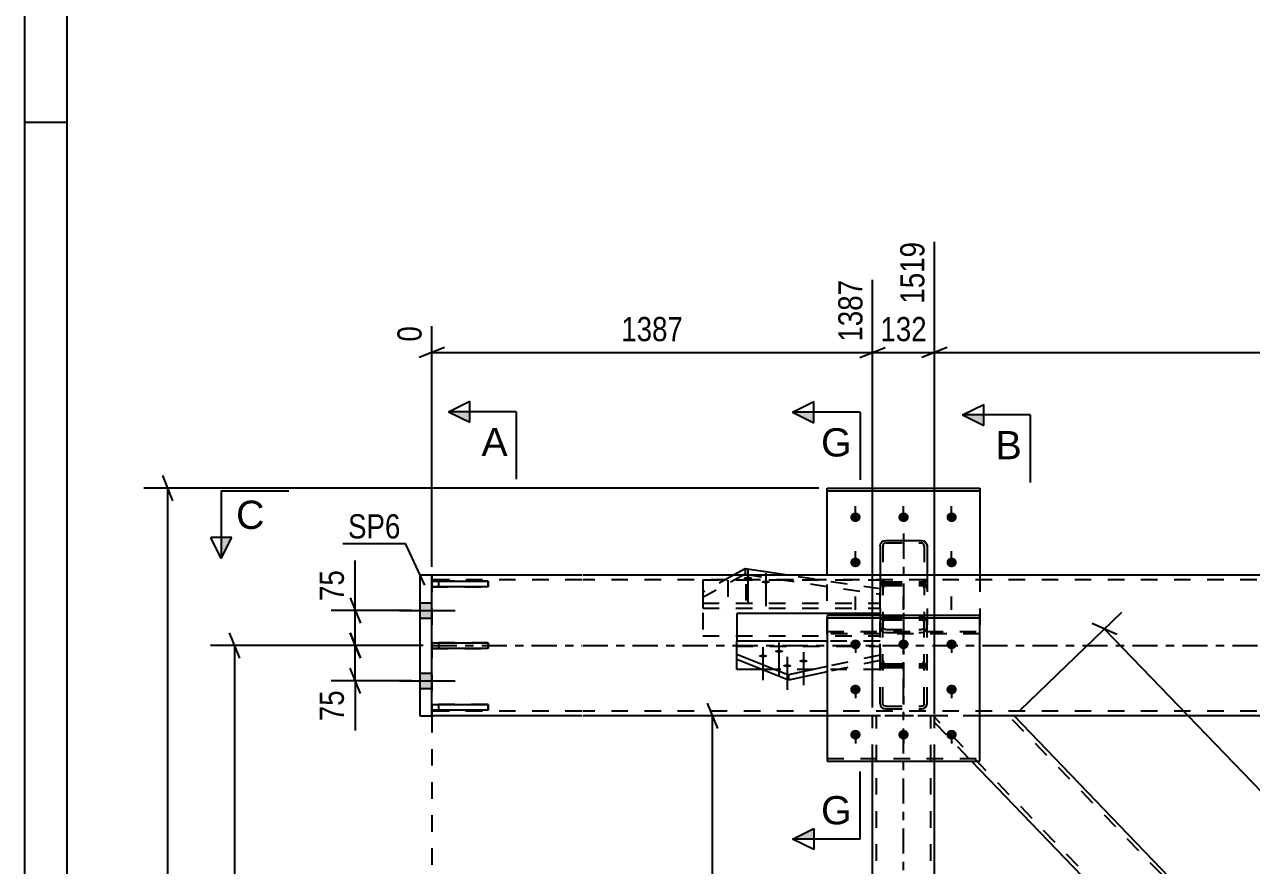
# Model space of a CAD drawing. Header units: millimetres. Extents: x 0 to 841, y 0 to 594.
# Drawn here: x 0 to 145.3, y 359 to 458.6 of the extents above; entities that cross this region are included whole.
import ezdxf

# ---------------------------------------------------------------- set-up
doc = ezdxf.new("R2010")
doc.units = ezdxf.units.MM
doc.linetypes.add('DXK_LINE_DOT2', pattern=[3.9198, 1.9599, -1.9599])
doc.linetypes.add('DXK_LINE_DOT3', pattern=[5.9187, 2.979, -0.9799, 0.9799, -0.9799])
doc.styles.add('Arial', font='ARIAL.TTF', dxfattribs={"height": 0.2})
doc.styles.add('Arial Narrow', font='ARIALN.TTF', dxfattribs={"height": 0.2})

# ---------------------------------------------------------------- blocks, each defined once
blk = doc.blocks.new('Unknown-761545952-1128 - 13924')
at = {"color": 5, "linetype": 'Continuous'}
for p, q in [((0, 594), (0, 0)), ((5, 589), (5, 5)), ((5, 447), (0, 447))]:
    blk.add_line(p, q, dxfattribs=at)
blk = doc.blocks.new('Bolt-761545952-3921 - 3916')
at = {"linetype": 'Continuous'}
for points in [[(98.4, 400.8), (98.53, 400.79), (98.65, 400.75), (98.76, 400.69), (98.86, 400.61), (98.93, 400.52), (98.99, 400.41), (99.01, 400.29), (99.01, 400.17), (98.99, 400.05), (98.93, 399.94), (98.86, 399.85), (98.76, 399.77), (98.65, 399.71), (98.53, 399.67), (98.4, 399.66), (98.28, 399.67), (98.16, 399.71), (98.04, 399.77), (97.95, 399.85), (97.87, 399.94), (97.82, 400.05), (97.8, 400.17), (97.8, 400.29), (97.82, 400.41), (97.87, 400.52), (97.95, 400.61), (98.04, 400.69), (98.16, 400.75), (98.28, 400.79)], [(104.1, 400.8), (104.23, 400.79), (104.35, 400.75), (104.46, 400.69), (104.55, 400.61), (104.63, 400.52), (104.68, 400.41), (104.71, 400.29), (104.71, 400.17), (104.68, 400.05), (104.63, 399.94), (104.55, 399.85), (104.46, 399.77), (104.35, 399.71), (104.23, 399.67), (104.1, 399.66), (103.97, 399.67), (103.85, 399.71), (103.74, 399.77), (103.64, 399.85), (103.57, 399.94), (103.52, 400.05), (103.49, 400.17), (103.49, 400.29), (103.52, 400.41), (103.57, 400.52), (103.64, 400.61), (103.74, 400.69), (103.85, 400.75), (103.97, 400.79)], [(109.79, 400.8), (109.92, 400.79), (110.04, 400.75), (110.15, 400.69), (110.25, 400.61), (110.32, 400.52), (110.37, 400.41), (110.4, 400.29), (110.4, 400.17), (110.37, 400.05), (110.32, 399.94), (110.25, 399.85), (110.15, 399.77), (110.04, 399.71), (109.92, 399.67), (109.79, 399.66), (109.67, 399.67), (109.54, 399.71), (109.43, 399.77), (109.34, 399.85), (109.26, 399.94), (109.21, 400.05), (109.19, 400.17), (109.19, 400.29), (109.21, 400.41), (109.26, 400.52), (109.34, 400.61), (109.43, 400.69), (109.54, 400.75), (109.67, 400.79)], [(98.4, 395.45), (98.53, 395.44), (98.65, 395.4), (98.76, 395.34), (98.86, 395.26), (98.93, 395.17), (98.99, 395.06), (99.01, 394.94), (99.01, 394.82), (98.99, 394.7), (98.93, 394.59), (98.86, 394.49), (98.76, 394.41), (98.65, 394.35), (98.53, 394.32), (98.4, 394.3), (98.28, 394.32), (98.16, 394.35), (98.04, 394.41), (97.95, 394.49), (97.87, 394.59), (97.82, 394.7), (97.8, 394.82), (97.8, 394.94), (97.82, 395.06), (97.87, 395.17), (97.95, 395.26), (98.04, 395.34), (98.16, 395.4), (98.28, 395.44)], [(109.79, 395.45), (109.92, 395.44), (110.04, 395.4), (110.15, 395.34), (110.25, 395.26), (110.32, 395.17), (110.37, 395.06), (110.4, 394.94), (110.4, 394.82), (110.37, 394.7), (110.32, 394.59), (110.25, 394.49), (110.15, 394.41), (110.04, 394.35), (109.92, 394.32), (109.79, 394.3), (109.67, 394.32), (109.54, 394.35), (109.43, 394.41), (109.34, 394.49), (109.26, 394.59), (109.21, 394.7), (109.19, 394.82), (109.19, 394.94), (109.21, 395.06), (109.26, 395.17), (109.34, 395.26), (109.43, 395.34), (109.54, 395.4), (109.67, 395.44)]]:
    blk.add_hatch(color=1, dxfattribs=at).paths.add_polyline_path(points)
at = {"color": 1, "linetype": 'Continuous'}
for p, q in [((98.4, 399.98), (98.4, 401.56)), ((104.1, 399.98), (104.1, 401.56)), ((109.79, 399.98), (109.79, 401.56)), ((98.4, 394.63), (98.4, 396.21)), ((109.79, 394.63), (109.79, 396.21))]:
    blk.add_line(p, q, dxfattribs=at)
at = {"color": 1, "linetype": 'DXK_LINE_DOT2'}
for p, q in [((98.4, 389.28), (98.4, 390.86)), ((104.1, 389.28), (104.1, 390.86)), ((109.79, 389.28), (109.79, 390.86))]:
    blk.add_line(p, q, dxfattribs=at)
blk = doc.blocks.new('Bolt-761545952-3924 - 3916')
at = {"linetype": 'Continuous'}
for points in [[(98.4, 385.75), (98.53, 385.73), (98.65, 385.7), (98.76, 385.64), (98.86, 385.56), (98.93, 385.46), (98.99, 385.35), (99.01, 385.23), (99.01, 385.11), (98.99, 385), (98.93, 384.89), (98.86, 384.79), (98.76, 384.71), (98.65, 384.65), (98.53, 384.61), (98.4, 384.6), (98.28, 384.61), (98.16, 384.65), (98.04, 384.71), (97.95, 384.79), (97.87, 384.89), (97.82, 385), (97.8, 385.11), (97.8, 385.23), (97.82, 385.35), (97.87, 385.46), (97.95, 385.56), (98.04, 385.64), (98.16, 385.7), (98.28, 385.73)], [(104.1, 385.75), (104.23, 385.73), (104.35, 385.7), (104.46, 385.64), (104.55, 385.56), (104.63, 385.46), (104.68, 385.35), (104.71, 385.23), (104.71, 385.11), (104.68, 385), (104.63, 384.89), (104.55, 384.79), (104.46, 384.71), (104.35, 384.65), (104.23, 384.61), (104.1, 384.6), (103.97, 384.61), (103.85, 384.65), (103.74, 384.71), (103.64, 384.79), (103.57, 384.89), (103.52, 385), (103.49, 385.11), (103.49, 385.23), (103.52, 385.35), (103.57, 385.46), (103.64, 385.56), (103.74, 385.64), (103.85, 385.7), (103.97, 385.73)], [(109.79, 385.75), (109.92, 385.73), (110.04, 385.7), (110.15, 385.64), (110.25, 385.56), (110.32, 385.46), (110.37, 385.35), (110.4, 385.23), (110.4, 385.11), (110.37, 385), (110.32, 384.89), (110.25, 384.79), (110.15, 384.71), (110.04, 384.65), (109.92, 384.61), (109.79, 384.6), (109.67, 384.61), (109.54, 384.65), (109.43, 384.71), (109.34, 384.79), (109.26, 384.89), (109.21, 385), (109.18, 385.11), (109.18, 385.23), (109.21, 385.35), (109.26, 385.46), (109.34, 385.56), (109.43, 385.64), (109.54, 385.7), (109.67, 385.73)], [(98.4, 380.4), (98.53, 380.38), (98.65, 380.35), (98.76, 380.29), (98.86, 380.21), (98.93, 380.11), (98.99, 380), (99.01, 379.88), (99.01, 379.76), (98.99, 379.64), (98.93, 379.53), (98.86, 379.44), (98.76, 379.36), (98.65, 379.3), (98.53, 379.26), (98.4, 379.25), (98.28, 379.26), (98.16, 379.3), (98.04, 379.36), (97.95, 379.44), (97.87, 379.53), (97.82, 379.64), (97.8, 379.76), (97.8, 379.88), (97.82, 380), (97.87, 380.11), (97.95, 380.21), (98.04, 380.29), (98.16, 380.35), (98.28, 380.38)], [(109.79, 380.4), (109.92, 380.38), (110.04, 380.35), (110.15, 380.29), (110.25, 380.21), (110.32, 380.11), (110.37, 380), (110.4, 379.88), (110.4, 379.76), (110.37, 379.64), (110.32, 379.53), (110.25, 379.44), (110.15, 379.36), (110.04, 379.3), (109.92, 379.26), (109.79, 379.25), (109.67, 379.26), (109.54, 379.3), (109.43, 379.36), (109.34, 379.44), (109.26, 379.53), (109.21, 379.64), (109.18, 379.76), (109.18, 379.88), (109.21, 380), (109.26, 380.11), (109.34, 380.21), (109.43, 380.29), (109.54, 380.35), (109.67, 380.38)], [(98.4, 375.05), (98.53, 375.03), (98.65, 375), (98.76, 374.94), (98.86, 374.86), (98.93, 374.76), (98.99, 374.65), (99.01, 374.53), (99.01, 374.41), (98.99, 374.29), (98.93, 374.18), (98.86, 374.09), (98.76, 374.01), (98.65, 373.95), (98.53, 373.91), (98.4, 373.9), (98.28, 373.91), (98.16, 373.95), (98.04, 374.01), (97.95, 374.09), (97.87, 374.18), (97.82, 374.29), (97.8, 374.41), (97.8, 374.53), (97.82, 374.65), (97.87, 374.76), (97.95, 374.86), (98.04, 374.94), (98.16, 375), (98.28, 375.03)], [(104.1, 375.04), (104.23, 375.03), (104.35, 375), (104.46, 374.94), (104.55, 374.85), (104.63, 374.76), (104.68, 374.65), (104.71, 374.53), (104.71, 374.41), (104.68, 374.29), (104.63, 374.18), (104.55, 374.09), (104.46, 374.01), (104.35, 373.95), (104.23, 373.91), (104.1, 373.9), (103.97, 373.91), (103.85, 373.95), (103.74, 374.01), (103.64, 374.09), (103.57, 374.18), (103.52, 374.29), (103.49, 374.41), (103.49, 374.53), (103.52, 374.65), (103.57, 374.76), (103.64, 374.85), (103.74, 374.94), (103.85, 375), (103.97, 375.03)], [(109.79, 375.04), (109.92, 375.03), (110.04, 375), (110.15, 374.94), (110.25, 374.85), (110.32, 374.76), (110.37, 374.65), (110.4, 374.53), (110.4, 374.41), (110.37, 374.29), (110.32, 374.18), (110.25, 374.09), (110.15, 374.01), (110.04, 373.95), (109.92, 373.91), (109.79, 373.9), (109.67, 373.91), (109.54, 373.95), (109.43, 374.01), (109.34, 374.09), (109.26, 374.18), (109.21, 374.29), (109.18, 374.41), (109.18, 374.53), (109.21, 374.65), (109.26, 374.76), (109.34, 374.85), (109.43, 374.94), (109.54, 375), (109.67, 375.03)]]:
    blk.add_hatch(color=1, dxfattribs=at).paths.add_polyline_path(points)
at = {"color": 1, "linetype": 'Continuous'}
for p, q in [((98.4, 385.72), (98.4, 384.15)), ((104.1, 385.72), (104.1, 384.15)), ((109.79, 385.72), (109.79, 384.15)), ((98.4, 380.37), (98.4, 378.8)), ((109.79, 380.37), (109.79, 378.8)), ((98.4, 375.02), (98.4, 373.44)), ((104.1, 375.02), (104.1, 373.44)), ((109.79, 375.02), (109.79, 373.44))]:
    blk.add_line(p, q, dxfattribs=at)
blk = doc.blocks.new('Bolt-761545952-3989 - 3916')
at = {"linetype": 'Continuous'}
for points in [[(46.83, 390.1), (46.83, 388.27), (48.22, 388.27), (48.22, 390.1)], [(46.83, 390.1), (46.83, 388.27), (48.22, 388.27), (48.22, 390.1)], [(46.83, 381.77), (46.83, 379.94), (48.22, 379.94), (48.22, 381.77)], [(46.83, 381.77), (46.83, 379.94), (48.22, 379.94), (48.22, 381.77)]]:
    blk.add_hatch(color=1, dxfattribs=at).paths.add_polyline_path(points)
at = {"color": 1, "linetype": 'Continuous'}
for p, q in [((46.83, 390.1), (48.22, 390.1)), ((46.83, 390.1), (48.22, 390.1)), ((44.39, 389.19), (51, 389.19)), ((44.39, 389.19), (51, 389.19)), ((46.83, 388.27), (48.22, 388.27)), ((46.83, 388.27), (48.22, 388.27)), ((44.39, 380.85), (51, 380.85)), ((44.39, 380.85), (51, 380.85)), ((46.83, 381.77), (48.22, 381.77)), ((46.83, 381.77), (48.22, 381.77)), ((46.83, 379.94), (48.22, 379.94)), ((46.83, 379.94), (48.22, 379.94))]:
    blk.add_line(p, q, dxfattribs=at)
blk = doc.blocks.new('Part-761545952-4097 - 3916')
at = {"color": 2, "linetype": 'Continuous'}
for p, q in [((85.34, 394.1), (83.98, 393.35)), ((90.39, 393.35), (85.34, 394.1))]:
    blk.add_line(p, q, dxfattribs=at)
at = {"color": 7, "linetype": 'DXK_LINE_DOT2'}
for p, q in [((85.34, 394.1), (85.34, 393.47)), ((85.34, 393.47), (80.32, 390.73)), ((83.98, 393.35), (80.32, 391.36)), ((85.34, 393.47), (101.32, 391.11)), ((101.32, 391.74), (90.39, 393.35)), ((80.32, 391.36), (80.32, 389.45)), ((101.32, 389.45), (101.32, 391.74)), ((80.32, 390.07), (101.32, 390.07)), ((80.32, 389.45), (101.32, 389.45))]:
    blk.add_line(p, q, dxfattribs=at)
blk = doc.blocks.new('Part-761545952-4096 - 3916')
at = {"color": 7, "linetype": 'DXK_LINE_DOT2'}
for p, q in [((80.32, 392.83), (80.32, 386.17)), ((80.32, 392.83), (101.32, 392.83)), ((101.32, 392.83), (101.32, 386.17)), ((80.32, 386.17), (101.32, 386.17))]:
    blk.add_line(p, q, dxfattribs=at)
blk = doc.blocks.new('Part-761545952-3947 - 3916')
at = {"color": 2, "linetype": 'Continuous'}
for p, q in [((48.22, 393.35), (46.83, 393.35)), ((46.83, 393.35), (46.83, 376.69)), ((48.22, 376.69), (48.22, 393.35)), ((46.83, 376.69), (48.22, 376.69))]:
    blk.add_line(p, q, dxfattribs=at)
blk = doc.blocks.new('Part-761545952-4034 - 3916')
at = {"color": 7, "linetype": 'DXK_LINE_DOT3'}
blk.add_line((104.1, 200.58), (104.1, 386.69), dxfattribs=at)
at = {"color": 7, "linetype": 'DXK_LINE_DOT2'}
for p, q in [((107.77, 376.69), (100.43, 376.69)), ((100.43, 371.34), (100.43, 376.69)), ((100.87, 210.58), (100.88, 376.69)), ((107.32, 210.58), (107.32, 376.69)), ((107.77, 371.34), (107.77, 376.69)), ((107.76, 210.58), (107.76, 211.34)), ((107.76, 210.58), (100.43, 210.58))]:
    blk.add_line(p, q, dxfattribs=at)
at = {"color": 2, "linetype": 'Continuous'}
for p, q in [((100.43, 210.58), (100.43, 371.34)), ((107.76, 211.34), (107.77, 371.34))]:
    blk.add_line(p, q, dxfattribs=at)
blk = doc.blocks.new('Part-761545952-3970 - 3916')
at = {"color": 2, "linetype": 'Continuous'}
for p, q in [((48.22, 384.69), (48.22, 385.35)), ((48.22, 385.35), (54.89, 385.35)), ((54.89, 385.35), (54.89, 384.69)), ((54.89, 384.69), (48.22, 384.69))]:
    blk.add_line(p, q, dxfattribs=at)
at = {"color": 7, "linetype": 'DXK_LINE_DOT2'}
blk.add_line((49.05, 384.69), (49.05, 385.35), dxfattribs=at)
blk = doc.blocks.new('Part-761545952-3971 - 3916')
at = {"color": 2, "linetype": 'Continuous'}
for p, q in [((48.22, 392.66), (54.89, 392.66)), ((48.22, 392.66), (48.22, 391.99)), ((54.89, 392.66), (54.89, 391.99)), ((54.89, 391.99), (48.22, 391.99))]:
    blk.add_line(p, q, dxfattribs=at)
at = {"color": 7, "linetype": 'DXK_LINE_DOT2'}
blk.add_line((49.05, 391.99), (49.05, 392.66), dxfattribs=at)
blk = doc.blocks.new('Part-761545952-3972 - 3916')
at = {"color": 2, "linetype": 'Continuous'}
for p, q in [((48.22, 377.38), (48.22, 378.05)), ((48.22, 378.05), (54.89, 378.05)), ((54.89, 378.05), (54.89, 377.38)), ((54.89, 377.38), (48.22, 377.38))]:
    blk.add_line(p, q, dxfattribs=at)
at = {"color": 7, "linetype": 'DXK_LINE_DOT2'}
blk.add_line((49.05, 377.38), (49.05, 378.05), dxfattribs=at)
blk = doc.blocks.new('Part-761545952-3973 - 3916')
at = {"color": 7, "linetype": 'DXK_LINE_DOT2'}
for p, q in [((54.89, 385.35), (48.22, 385.35)), ((48.22, 385.35), (48.22, 384.69)), ((49.05, 384.69), (49.05, 385.35)), ((54.89, 384.69), (54.89, 385.35)), ((48.22, 384.69), (54.89, 384.69))]:
    blk.add_line(p, q, dxfattribs=at)
blk = doc.blocks.new('Part-761545952-3974 - 3916')
at = {"color": 7, "linetype": 'DXK_LINE_DOT2'}
for p, q in [((54.89, 392.66), (48.22, 392.66)), ((48.22, 392.66), (48.22, 391.99)), ((49.05, 391.99), (49.05, 392.66)), ((54.89, 391.99), (54.89, 392.66)), ((48.22, 391.99), (54.89, 391.99))]:
    blk.add_line(p, q, dxfattribs=at)
blk = doc.blocks.new('Part-761545952-3975 - 3916')
at = {"color": 7, "linetype": 'DXK_LINE_DOT2'}
for p, q in [((54.89, 378.05), (48.22, 378.05)), ((48.22, 378.05), (48.22, 377.38)), ((49.05, 377.38), (49.05, 378.05)), ((54.89, 377.38), (54.89, 378.05)), ((48.22, 377.38), (54.89, 377.38))]:
    blk.add_line(p, q, dxfattribs=at)
blk = doc.blocks.new('Part-761545952-3980 - 3916')
at = {"color": 2, "linetype": 'Continuous'}
for p, q in [((66, 393.35), (48.22, 393.35)), ((294.89, 393.35), (66.1, 393.35)), ((66, 376.69), (48.22, 376.69)), ((95.07, 376.69), (66.1, 376.69)), ((294.89, 376.69), (113.13, 376.69))]:
    blk.add_line(p, q, dxfattribs=at)
at = {"color": 7, "linetype": 'DXK_LINE_DOT2'}
for p, q in [((48.22, 393.35), (48.22, 376.69)), ((66, 392.8), (48.22, 392.8)), ((294.89, 392.8), (66.1, 392.8)), ((66, 377.24), (48.22, 377.24)), ((294.89, 377.24), (66.1, 377.24)), ((113.13, 376.69), (95.07, 376.69))]:
    blk.add_line(p, q, dxfattribs=at)
at = {"color": 7, "linetype": 'DXK_LINE_DOT3'}
for p, q in [((48.22, 385.02), (66, 385.02)), ((66.1, 385.02), (294.89, 385.02))]:
    blk.add_line(p, q, dxfattribs=at)
blk = doc.blocks.new('Part-761545952-4014 - 3916')
at = {"color": 7, "linetype": 'DXK_LINE_DOT2'}
for p, q in [((117.19, 376.69), (107.77, 376.69)), ((107.77, 376.28), (107.77, 376.69)), ((107.77, 376.54), (107.77, 376.69)), ((187.31, 293.95), (107.77, 376.54)), ((191.78, 298.6), (116.57, 376.69)), ((107.77, 375.9), (107.77, 376.28)), ((107.77, 375.9), (112.16, 371.34)), ((187.31, 293.95), (187.33, 293.97))]:
    blk.add_line(p, q, dxfattribs=at)
at = {"color": 2, "linetype": 'Continuous'}
for p, q in [((192.09, 298.92), (117.19, 376.69)), ((187, 293.63), (112.16, 371.34)), ((191.47, 298.28), (187, 293.63)), ((192.09, 298.92), (191.47, 298.28))]:
    blk.add_line(p, q, dxfattribs=at)
blk = doc.blocks.new('Part-761545952-4040 - 3916')
at = {"color": 7, "linetype": 'DXK_LINE_DOT2'}
for p, q in [((101.32, 387.73), (101.37, 388)), ((101.75, 387.98), (101.68, 387.86)), ((101.73, 388.38), (101.99, 388.44)), ((101.86, 388.05), (101.75, 387.98)), ((101.99, 388.08), (101.86, 388.05)), ((101.99, 388.44), (106.21, 388.44)), ((101.99, 388.08), (106.21, 388.08)), ((106.21, 388.44), (106.46, 388.38)), ((106.34, 388.05), (106.21, 388.08)), ((106.45, 387.98), (106.34, 388.05)), ((106.52, 387.86), (106.45, 387.98)), ((106.83, 388), (106.88, 387.73)), ((101.32, 378.14), (101.32, 387.73)), ((101.68, 387.86), (101.65, 387.73)), ((101.65, 378.14), (101.65, 387.73)), ((106.54, 387.73), (106.52, 387.86)), ((106.54, 378.14), (106.54, 387.73)), ((106.88, 378.14), (106.88, 387.73)), ((101.37, 382.96), (101.32, 383.23)), ((101.37, 382.35), (101.32, 382.11)), ((101.52, 382.55), (101.37, 382.35)), ((101.73, 382.69), (101.52, 382.55)), ((101.65, 383.23), (101.68, 383.1)), ((101.65, 382.11), (101.68, 382.23)), ((101.68, 383.1), (101.75, 382.98)), ((101.68, 382.23), (101.75, 382.33)), ((101.99, 382.74), (101.73, 382.69)), ((101.99, 382.52), (101.73, 382.58)), ((101.75, 382.98), (101.86, 382.91)), ((101.75, 382.33), (101.86, 382.4)), ((101.86, 382.91), (101.99, 382.88)), ((101.86, 382.4), (101.99, 382.42)), ((101.99, 382.88), (106.21, 382.88)), ((101.99, 382.74), (106.21, 382.74)), ((101.99, 382.52), (106.21, 382.52)), ((101.99, 382.42), (106.21, 382.42)), ((106.21, 382.88), (106.34, 382.91)), ((106.46, 382.69), (106.21, 382.74)), ((106.46, 382.58), (106.21, 382.52)), ((106.21, 382.42), (106.34, 382.4)), ((106.34, 382.91), (106.45, 382.98)), ((106.34, 382.4), (106.45, 382.33)), ((106.45, 382.98), (106.52, 383.1)), ((106.45, 382.33), (106.52, 382.23)), ((106.68, 382.55), (106.46, 382.69)), ((106.52, 383.1), (106.54, 383.23)), ((106.52, 382.23), (106.54, 382.11)), ((106.83, 382.35), (106.68, 382.55)), ((106.88, 383.23), (106.83, 382.96)), ((106.88, 382.11), (106.83, 382.35)), ((101.32, 378.14), (101.37, 377.9)), ((101.37, 377.9), (101.52, 377.7)), ((101.68, 378.02), (101.65, 378.14)), ((101.75, 377.92), (101.68, 378.02)), ((101.86, 377.85), (101.75, 377.92)), ((101.99, 377.83), (101.86, 377.85)), ((101.99, 377.83), (106.21, 377.83)), ((106.34, 377.85), (106.21, 377.83)), ((106.45, 377.92), (106.34, 377.85)), ((106.52, 378.02), (106.45, 377.92)), ((106.54, 378.14), (106.52, 378.02)), ((106.68, 377.7), (106.83, 377.9)), ((106.83, 377.9), (106.88, 378.14)), ((101.52, 377.7), (101.73, 377.56)), ((101.73, 377.56), (101.99, 377.52)), ((101.99, 377.52), (106.21, 377.52)), ((106.21, 377.52), (106.46, 377.56)), ((106.46, 377.56), (106.68, 377.7))]:
    blk.add_line(p, q, dxfattribs=at)
at = {"color": 7, "linetype": 'DXK_LINE_DOT3'}
blk.add_line((104.1, 388.9), (104.1, 376.71), dxfattribs=at)
at = {"color": 7, "linetype": 'DXK_LINE_DOT2'}
for centre, start, end in [((102.02, 387.75), 114.3189, 159.2407), ((106.18, 387.75), 20.7573, 65.679), ((102.02, 383.21), 200.7573, 245.679), ((106.18, 383.21), 294.3189, 339.2407)]:
    blk.add_arc(centre, 0.69, start, end, dxfattribs=at)
blk = doc.blocks.new('Part-761545952-4049 - 3916')
at = {"color": 7, "linetype": 'DXK_LINE_DOT3'}
blk.add_line((104.1, 398.3), (104.1, 386.1), dxfattribs=at)
at = {"color": 2, "linetype": 'Continuous'}
for p, q in [((101.32, 396.86), (101.37, 397.1)), ((101.32, 396.86), (101.32, 393.35)), ((101.37, 397.1), (101.52, 397.31)), ((101.52, 397.31), (101.73, 397.44)), ((101.73, 397.44), (101.99, 397.49)), ((101.99, 397.49), (106.21, 397.49)), ((106.21, 397.49), (106.46, 397.44)), ((106.46, 397.44), (106.68, 397.31)), ((106.68, 397.31), (106.83, 397.1)), ((106.83, 397.1), (106.88, 396.86)), ((106.88, 396.86), (106.88, 393.35))]:
    blk.add_line(p, q, dxfattribs=at)
at = {"color": 7, "linetype": 'DXK_LINE_DOT2'}
for p, q in [((101.68, 396.98), (101.65, 396.86)), ((101.65, 396.86), (101.65, 387.28)), ((101.75, 397.08), (101.68, 396.98)), ((101.86, 397.15), (101.75, 397.08)), ((101.99, 397.18), (101.86, 397.15)), ((101.99, 397.18), (106.21, 397.18)), ((106.34, 397.15), (106.21, 397.18)), ((106.45, 397.08), (106.34, 397.15)), ((106.52, 396.98), (106.45, 397.08)), ((106.54, 396.86), (106.52, 396.98)), ((106.54, 396.86), (106.54, 387.28)), ((101.32, 393.35), (101.32, 387.28)), ((101.37, 392.66), (101.32, 392.9)), ((101.52, 392.45), (101.37, 392.66)), ((101.73, 392.32), (101.52, 392.45)), ((101.65, 392.9), (101.68, 392.78)), ((101.68, 392.78), (101.75, 392.67)), ((101.99, 392.48), (101.73, 392.43)), ((101.75, 392.67), (101.86, 392.61)), ((101.86, 392.61), (101.99, 392.58)), ((101.99, 392.58), (106.21, 392.58)), ((101.99, 392.48), (106.21, 392.48)), ((106.21, 392.58), (106.34, 392.61)), ((106.46, 392.43), (106.21, 392.48)), ((106.34, 392.61), (106.45, 392.67)), ((106.45, 392.67), (106.52, 392.78)), ((106.68, 392.45), (106.46, 392.32)), ((106.52, 392.78), (106.54, 392.9)), ((106.83, 392.66), (106.68, 392.45)), ((106.88, 392.9), (106.83, 392.66)), ((106.88, 393.35), (106.88, 387.28)), ((101.37, 392.04), (101.32, 391.77)), ((101.65, 391.77), (101.68, 391.91)), ((101.68, 391.91), (101.75, 392.02)), ((101.99, 392.27), (101.73, 392.32)), ((101.75, 392.02), (101.86, 392.1)), ((101.86, 392.1), (101.99, 392.13)), ((101.99, 392.27), (106.21, 392.27)), ((101.99, 392.13), (106.21, 392.13)), ((106.46, 392.32), (106.21, 392.27)), ((106.21, 392.13), (106.34, 392.1)), ((106.34, 392.1), (106.45, 392.02)), ((106.45, 392.02), (106.52, 391.91)), ((106.52, 391.91), (106.54, 391.77)), ((106.88, 391.77), (106.83, 392.04)), ((101.32, 387.28), (101.37, 387.01)), ((101.68, 387.14), (101.65, 387.28)), ((101.75, 387.03), (101.68, 387.14)), ((101.73, 386.62), (101.99, 386.57)), ((101.86, 386.95), (101.75, 387.03)), ((101.99, 386.92), (101.86, 386.95)), ((101.99, 386.92), (106.21, 386.92)), ((101.99, 386.57), (106.21, 386.57)), ((106.34, 386.95), (106.21, 386.92)), ((106.21, 386.57), (106.46, 386.62)), ((106.45, 387.03), (106.34, 386.95)), ((106.52, 387.14), (106.45, 387.03)), ((106.54, 387.28), (106.52, 387.14)), ((106.83, 387.01), (106.88, 387.28))]:
    blk.add_line(p, q, dxfattribs=at)
for centre, start, end in [((102.02, 391.8), 114.3189, 159.2407), ((106.18, 391.8), 20.7573, 65.679), ((102.02, 387.25), 200.7573, 245.679), ((106.18, 387.25), 294.3189, 339.2407)]:
    blk.add_arc(centre, 0.69, start, end, dxfattribs=at)
blk = doc.blocks.new('Part-761545952-4053 - 3916')
at = {"color": 2, "linetype": 'Continuous'}
for p, q in [((113.13, 388.61), (95.07, 388.61)), ((95.07, 388.61), (95.07, 371.34)), ((95.07, 388.31), (113.13, 388.3)), ((113.13, 371.34), (113.13, 388.61)), ((95.07, 371.34), (113.13, 371.34))]:
    blk.add_line(p, q, dxfattribs=at)
at = {"color": 7, "linetype": 'DXK_LINE_DOT2'}
blk.add_line((95.07, 371.64), (113.13, 371.64), dxfattribs=at)
blk = doc.blocks.new('Part-761545952-4058 - 3916')
at = {"color": 2, "linetype": 'Continuous'}
for p, q in [((95.07, 393.35), (95.07, 403.67)), ((95.07, 403.67), (113.13, 403.67)), ((95.07, 403.36), (113.13, 403.36)), ((113.13, 403.67), (113.13, 393.35))]:
    blk.add_line(p, q, dxfattribs=at)
at = {"color": 7, "linetype": 'DXK_LINE_DOT2'}
for p, q in [((95.07, 386.4), (95.07, 393.35)), ((113.13, 393.35), (113.13, 386.4)), ((95.07, 386.7), (113.13, 386.7)), ((113.13, 386.4), (95.07, 386.4))]:
    blk.add_line(p, q, dxfattribs=at)
blk = doc.blocks.new('Bolt-761545952-4079 - 3916')
at = {"linetype": 'Continuous'}
for points in [[(87.45, 383.62), (87.35, 383.63), (87.25, 383.64), (87.16, 383.66), (87.08, 383.68), (87.02, 383.71), (86.98, 383.74), (86.95, 383.78), (86.95, 383.81), (86.98, 383.85), (87.02, 383.88), (87.08, 383.91), (87.16, 383.93), (87.25, 383.95), (87.35, 383.96), (87.45, 383.97), (87.55, 383.96), (87.65, 383.95), (87.74, 383.93), (87.82, 383.91), (87.88, 383.88), (87.93, 383.85), (87.95, 383.81), (87.95, 383.78), (87.93, 383.74), (87.88, 383.71), (87.82, 383.68), (87.74, 383.66), (87.65, 383.64), (87.55, 383.63)], [(89.35, 384.18), (89.25, 384.18), (89.15, 384.19), (89.06, 384.21), (88.98, 384.23), (88.92, 384.26), (88.88, 384.3), (88.86, 384.33), (88.86, 384.37), (88.88, 384.4), (88.92, 384.43), (88.98, 384.46), (89.06, 384.49), (89.15, 384.51), (89.25, 384.52), (89.35, 384.52), (89.46, 384.52), (89.56, 384.51), (89.65, 384.49), (89.73, 384.46), (89.79, 384.43), (89.83, 384.4), (89.85, 384.37), (89.85, 384.33), (89.83, 384.3), (89.79, 384.26), (89.73, 384.23), (89.65, 384.21), (89.56, 384.19), (89.46, 384.18)], [(90.33, 382.47), (90.23, 382.47), (90.13, 382.48), (90.04, 382.5), (89.96, 382.52), (89.9, 382.55), (89.86, 382.58), (89.83, 382.62), (89.83, 382.66), (89.86, 382.69), (89.9, 382.72), (89.96, 382.75), (90.04, 382.78), (90.13, 382.79), (90.23, 382.8), (90.33, 382.81), (90.44, 382.8), (90.54, 382.79), (90.63, 382.78), (90.7, 382.75), (90.77, 382.72), (90.81, 382.69), (90.83, 382.66), (90.83, 382.62), (90.81, 382.58), (90.77, 382.55), (90.7, 382.52), (90.63, 382.5), (90.54, 382.48), (90.44, 382.47)], [(92.24, 383.02), (92.13, 383.02), (92.03, 383.04), (91.94, 383.05), (91.86, 383.08), (91.8, 383.11), (91.76, 383.14), (91.74, 383.17), (91.74, 383.21), (91.76, 383.24), (91.8, 383.28), (91.86, 383.31), (91.94, 383.33), (92.03, 383.35), (92.13, 383.36), (92.24, 383.36), (92.34, 383.36), (92.44, 383.35), (92.53, 383.33), (92.61, 383.31), (92.67, 383.28), (92.71, 383.24), (92.73, 383.21), (92.73, 383.17), (92.71, 383.14), (92.67, 383.11), (92.61, 383.08), (92.53, 383.05), (92.44, 383.04), (92.34, 383.02)]]:
    blk.add_hatch(color=1, dxfattribs=at).paths.add_polyline_path(points)
at = {"color": 1, "linetype": 'Continuous'}
for p, q in [((89.35, 385.39), (89.35, 381.48)), ((87.45, 384.84), (87.45, 380.92)), ((90.33, 383.68), (90.33, 379.77)), ((92.24, 384.24), (92.24, 380.32))]:
    blk.add_line(p, q, dxfattribs=at)
blk = doc.blocks.new('Part-761545952-4082 - 3916')
at = {"color": 2, "linetype": 'Continuous'}
for p, q in [((84.35, 388.84), (84.35, 385.56)), ((101.32, 388.84), (84.35, 388.84)), ((101.32, 388.84), (101.32, 388.61)), ((84.35, 382.18), (84.35, 383.39)), ((87.37, 382.18), (84.35, 382.18))]:
    blk.add_line(p, q, dxfattribs=at)
at = {"color": 7, "linetype": 'DXK_LINE_DOT2'}
for p, q in [((101.32, 388.61), (101.32, 382.18)), ((84.35, 383.39), (84.35, 385.56)), ((101.32, 382.18), (87.37, 382.18))]:
    blk.add_line(p, q, dxfattribs=at)
blk = doc.blocks.new('Part-761545952-4083 - 3916')
at = {"color": 2, "linetype": 'Continuous'}
for p, q in [((95.07, 385.56), (84.35, 385.56)), ((84.35, 383.39), (84.35, 385.56)), ((84.35, 384.01), (90.47, 381.56)), ((90.47, 380.93), (84.35, 383.39)), ((95.07, 382.55), (90.47, 381.56)), ((95.07, 381.92), (90.47, 380.93)), ((90.47, 381.56), (90.47, 380.93))]:
    blk.add_line(p, q, dxfattribs=at)
at = {"color": 7, "linetype": 'DXK_LINE_DOT2'}
for p, q in [((101.32, 385.56), (95.07, 385.56)), ((101.32, 383.27), (101.32, 385.56)), ((84.35, 384.94), (101.32, 384.94)), ((101.32, 383.9), (95.07, 382.55)), ((101.32, 383.27), (95.07, 381.92))]:
    blk.add_line(p, q, dxfattribs=at)
blk = doc.blocks.new('Bolt-761545952-4093 - 3916')
at = {"linetype": 'Continuous'}
for points in [[(85.66, 392.85), (85.56, 392.85), (85.46, 392.86), (85.37, 392.88), (85.29, 392.9), (85.23, 392.93), (85.18, 392.97), (85.16, 393), (85.16, 393.04), (85.18, 393.07), (85.23, 393.1), (85.29, 393.13), (85.37, 393.16), (85.46, 393.18), (85.56, 393.19), (85.66, 393.19), (85.76, 393.19), (85.86, 393.18), (85.95, 393.16), (86.03, 393.13), (86.09, 393.1), (86.14, 393.07), (86.16, 393.04), (86.16, 393), (86.14, 392.97), (86.09, 392.93), (86.03, 392.9), (85.95, 392.88), (85.86, 392.86), (85.76, 392.85)], [(87.78, 392.39), (87.67, 392.4), (87.57, 392.41), (87.48, 392.43), (87.41, 392.45), (87.34, 392.48), (87.3, 392.51), (87.28, 392.55), (87.28, 392.58), (87.3, 392.62), (87.34, 392.65), (87.41, 392.68), (87.48, 392.7), (87.57, 392.72), (87.67, 392.73), (87.78, 392.74), (87.88, 392.73), (87.98, 392.72), (88.07, 392.7), (88.15, 392.68), (88.21, 392.65), (88.25, 392.62), (88.27, 392.58), (88.27, 392.55), (88.25, 392.51), (88.21, 392.48), (88.15, 392.45), (88.07, 392.43), (87.98, 392.41), (87.88, 392.4)]]:
    blk.add_hatch(color=1, dxfattribs=at).paths.add_polyline_path(points)
at = {"color": 1, "linetype": 'Continuous'}
for p, q in [((85.66, 394.06), (85.66, 390.15)), ((87.78, 393.61), (87.78, 389.69))]:
    blk.add_line(p, q, dxfattribs=at)
at = {"color": 1, "linetype": 'DXK_LINE_DOT2'}
for p, q in [((83.3, 392.78), (83.3, 388.86)), ((85.42, 392.32), (85.42, 388.41))]:
    blk.add_line(p, q, dxfattribs=at)
blk = doc.blocks.new('Line-761545952-4544 - 3916')
at = {"color": 1, "linetype": 'DXK_LINE_DOT2'}
blk.add_line((48.22, 376.69), (48.22, 217.24), dxfattribs=at)
blk = doc.blocks.new('StraightDimension-761545952-4201 - 3916')
at = {"color": 7, "linetype": 'Continuous'}
for p, q in [((100.43, 377.69), (100.43, 428.35)), ((48.22, 394.35), (48.22, 422.86)), ((49.72, 420.34), (46.72, 419.14)), ((98.93, 419.14), (101.93, 420.34)), ((48.22, 419.74), (100.43, 419.74))]:
    blk.add_line(p, q, dxfattribs=at)
at = {"color": 0}
blk.add_wipeout([(78.58, 420.49), (78.58, 424.69), (70.07, 424.69), (70.07, 420.49)], dxfattribs=at)
at = {"color": 3, "style": 'Arial Narrow'}
blk.add_text('1387', height=2.863, dxfattribs=at).set_placement((70.67, 421.09))
at = {"color": 0, "linetype": 'Continuous'}
for points in [[(99.83, 428.95), (95.63, 428.95), (95.63, 420.44), (99.83, 420.44)], [(47.62, 423.46), (43.42, 423.46), (43.42, 420.44), (47.62, 420.44)]]:
    blk.add_wipeout(points, dxfattribs=at)
at = {"color": 3, "linetype": 'Continuous', "style": 'Arial Narrow'}
for s, height, p in [('1387', 2.863, (99.23, 421.04)), ('0', 2.86, (47.02, 421.04))]:
    blk.add_text(s, height=height, rotation=90.0002, dxfattribs=at).set_placement(p)
blk = doc.blocks.new('StraightDimension-761545952-4326 - 3916')
at = {"color": 7, "linetype": 'Continuous'}
for p, q in [((39.17, 389.19), (39.17, 395.09)), ((39.17, 389.19), (39.17, 395.09)), ((38.57, 390.69), (39.77, 387.69)), ((45.83, 389.19), (36.32, 389.19)), ((39.17, 385.02), (39.17, 389.19)), ((39.77, 383.52), (38.57, 386.52)), ((47.22, 385.02), (36.32, 385.02))]:
    blk.add_line(p, q, dxfattribs=at)
at = {"color": 0}
blk.add_wipeout([(38.42, 394.57), (34.22, 394.57), (34.22, 389.71), (38.42, 389.71)], dxfattribs=at)
at = {"color": 3, "style": 'Arial Narrow'}
blk.add_text('75', height=2.863, rotation=90.0002, dxfattribs=at).set_placement((37.82, 390.31))
blk = doc.blocks.new('StraightDimension-761545952-4285 - 3916')
at = {"color": 7, "linetype": 'Continuous'}
for p, q in [((117.91, 377.38), (129.94, 388.97)), ((129.36, 386.33), (126.42, 387.66)), ((127.89, 386.99), (202.79, 309.22)), ((192.81, 299.61), (204.85, 311.2)), ((201.32, 309.89), (204.27, 308.56))]:
    blk.add_line(p, q, dxfattribs=at)
at = {"color": 0}
blk.add_wipeout([(168.83, 345.56), (171.86, 348.48), (165.95, 354.61), (162.93, 351.69)], dxfattribs=at)
at = {"color": 3, "style": 'Arial Narrow'}
blk.add_text('1944', height=2.863, rotation=-46.0773, dxfattribs=at).set_placement((163.78, 351.68))
blk = doc.blocks.new('StraightDimension-761545952-4501 - 3916')
at = {"color": 7, "linetype": 'Continuous'}
for p, q in [((25.49, 383.52), (24.29, 386.52)), ((47.22, 385.02), (22.04, 385.02)), ((24.89, 202.2), (24.89, 385.02)), ((24.29, 203.7), (25.49, 200.7)), ((47.22, 202.2), (22.04, 202.2))]:
    blk.add_line(p, q, dxfattribs=at)
at = {"color": 0}
blk.add_wipeout([(24.14, 297.87), (19.94, 297.87), (19.94, 289.36), (24.14, 289.36)], dxfattribs=at)
at = {"color": 3, "style": 'Arial Narrow'}
blk.add_text('3291', height=2.863, rotation=90.0002, dxfattribs=at).set_placement((23.54, 289.96))
blk = doc.blocks.new('StraightDimension-761545952-4164 - 3916')
at = {"color": 7, "linetype": 'Continuous'}
for p, q in [((107.77, 376.9), (107.77, 432.85)), ((109.27, 420.34), (106.27, 419.14)), ((107.77, 419.74), (266.98, 419.74))]:
    blk.add_line(p, q, dxfattribs=at)
blk = doc.blocks.new('StraightDimension-761545952-4207 - 3916')
at = {"color": 7, "linetype": 'Continuous'}
for p, q in [((107.77, 376.9), (107.77, 432.85)), ((100.43, 377.69), (100.43, 428.35)), ((98.93, 419.14), (101.93, 420.34)), ((109.27, 420.34), (106.27, 419.14)), ((100.43, 419.74), (107.77, 419.74))]:
    blk.add_line(p, q, dxfattribs=at)
at = {"color": 0}
blk.add_wipeout([(107.44, 420.49), (107.44, 424.69), (100.76, 424.69), (100.76, 420.49)], dxfattribs=at)
at = {"color": 3, "style": 'Arial Narrow'}
blk.add_text('132', height=2.863, dxfattribs=at).set_placement((101.36, 421.09))
at = {"color": 0, "linetype": 'Continuous'}
blk.add_wipeout([(107.17, 433.45), (102.97, 433.45), (102.97, 424.94), (107.17, 424.94)], dxfattribs=at)
at = {"color": 3, "linetype": 'Continuous', "style": 'Arial Narrow'}
blk.add_text('1519', height=2.863, rotation=90.0002, dxfattribs=at).set_placement((106.57, 425.54))
blk = doc.blocks.new('StraightDimension-761545952-4219 - 3916')
at = {"color": 7, "linetype": 'Continuous'}
for p, q in [((82.09, 375.19), (80.89, 378.19)), ((99.43, 376.69), (78.64, 376.69)), ((81.49, 210.58), (81.49, 376.69)), ((80.89, 212.08), (82.09, 209.08)), ((99.43, 210.58), (78.64, 210.58))]:
    blk.add_line(p, q, dxfattribs=at)
at = {"color": 0}
blk.add_wipeout([(80.74, 297.89), (76.54, 297.89), (76.54, 289.37), (80.74, 289.37)], dxfattribs=at)
at = {"color": 3, "style": 'Arial Narrow'}
blk.add_text('2990', height=2.863, rotation=90.0002, dxfattribs=at).set_placement((80.14, 289.97))
blk = doc.blocks.new('StraightDimension-761545952-4317 - 3916')
at = {"color": 7, "linetype": 'Continuous'}
for p, q in [((38.57, 386.52), (39.77, 383.52)), ((47.22, 385.02), (36.32, 385.02)), ((39.17, 380.85), (39.17, 385.02)), ((39.77, 379.35), (38.57, 382.35)), ((45.83, 380.85), (36.32, 380.85)), ((39.17, 380.85), (39.17, 374.95)), ((39.17, 380.85), (39.17, 374.95))]:
    blk.add_line(p, q, dxfattribs=at)
at = {"color": 0}
blk.add_wipeout([(38.42, 380.33), (34.22, 380.33), (34.22, 375.47), (38.42, 375.47)], dxfattribs=at)
at = {"color": 3, "style": 'Arial Narrow'}
blk.add_text('75', height=2.863, rotation=90.0002, dxfattribs=at).set_placement((37.82, 376.07))
blk = doc.blocks.new('StraightDimension-761545952-18306 - 3916')
at = {"color": 7, "linetype": 'Continuous'}
for p, q in [((17.56, 402.17), (16.36, 405.17)), ((94.07, 403.67), (14.11, 403.67)), ((16.96, 183.77), (16.96, 403.67)), ((16.36, 185.27), (17.56, 182.27)), ((92.54, 183.77), (14.11, 183.77))]:
    blk.add_line(p, q, dxfattribs=at)
at = {"color": 0}
blk.add_wipeout([(16.21, 297.97), (12.01, 297.97), (12.01, 289.46), (16.21, 289.46)], dxfattribs=at)
at = {"color": 3, "style": 'Arial Narrow'}
blk.add_text('3958', height=2.863, rotation=90.0002, dxfattribs=at).set_placement((15.61, 290.06))
blk = doc.blocks.new('Mark-761545952-3943 - 3916')
at = {"color": 0}
blk.add_wipeout([(44.52, 397.72), (44.52, 400.72), (38.31, 400.72), (38.31, 397.72)], dxfattribs=at)
blk.add_wipeout([(44.52, 397.72), (44.52, 400.72), (38.31, 400.72), (38.31, 397.72)], dxfattribs=at)
at = {"color": 30, "linetype": 'Continuous'}
for p in [(37.71, 397.12), (47.42, 392.18)]:
    blk.add_line(p, (45.12, 397.12), dxfattribs=at)
at = {"color": 3, "style": 'Arial Narrow'}
blk.add_text('SP6', height=2.863, dxfattribs=at).set_placement((38.31, 397.72))
blk = doc.blocks.new('SectionMark-761545952-4512 - 3916')
at = {"linetype": 'Continuous'}
blk.add_hatch(color=6, dxfattribs=at).paths.add_polyline_path([(23.3, 397.85), (24.55, 397.85), (23.3, 395.35)])
at = {"color": 6, "linetype": 'Continuous'}
for p, q in [((23.3, 403.35), (31.3, 403.35)), ((23.3, 403.35), (23.3, 395.35)), ((23.3, 395.35), (22.05, 397.85)), ((24.55, 397.85), (22.05, 397.85)), ((23.3, 395.35), (24.55, 397.85))]:
    blk.add_line(p, q, dxfattribs=at)
at = {"color": 0, "linetype": 'Continuous'}
blk.add_wipeout([(28.42, 398.85), (28.42, 402.35), (25.05, 402.35), (25.05, 398.85)], dxfattribs=at)
at = {"color": 3, "linetype": 'Continuous', "style": 'Arial'}
blk.add_text('C', height=3.34, dxfattribs=at).set_placement((25.05, 398.85))
blk = doc.blocks.new('SectionMark-761545952-4514 - 3916')
at = {"linetype": 'Continuous'}
for points in [[(93.46, 412.68), (93.46, 411.43), (90.96, 412.68)], [(93.46, 363.35), (93.46, 362.1), (90.96, 362.1)]]:
    blk.add_hatch(color=6, dxfattribs=at).paths.add_polyline_path(points)
at = {"color": 6, "linetype": 'Continuous'}
for p, q in [((90.96, 412.68), (93.46, 413.93)), ((98.96, 412.68), (90.96, 412.68)), ((90.96, 412.68), (93.46, 411.43)), ((93.46, 411.43), (93.46, 413.93)), ((98.96, 412.68), (98.96, 404.68)), ((98.96, 362.1), (98.96, 370.1)), ((90.96, 362.1), (93.46, 363.35)), ((93.46, 363.35), (93.46, 360.85)), ((98.96, 362.1), (90.96, 362.1)), ((93.46, 360.85), (90.96, 362.1))]:
    blk.add_line(p, q, dxfattribs=at)
at = {"color": 0, "linetype": 'Continuous'}
for points in [[(97.96, 407.43), (97.96, 410.93), (94.33, 410.93), (94.33, 407.43)], [(97.96, 363.85), (97.96, 367.35), (94.33, 367.35), (94.33, 363.85)]]:
    blk.add_wipeout(points, dxfattribs=at)
at = {"color": 3, "linetype": 'Continuous', "style": 'Arial'}
for p in [(94.33, 407.43), (94.33, 363.85)]:
    blk.add_text('G', height=3.34, dxfattribs=at).set_placement(p)
blk = doc.blocks.new('SectionMark-761545952-4532 - 3916')
at = {"linetype": 'Continuous'}
blk.add_hatch(color=6, dxfattribs=at).paths.add_polyline_path([(52.72, 412.73), (52.72, 411.48), (50.22, 412.73)])
at = {"color": 6, "linetype": 'Continuous'}
for p, q in [((50.22, 412.73), (52.72, 413.98)), ((58.22, 412.73), (50.22, 412.73)), ((50.22, 412.73), (52.72, 411.48)), ((52.72, 411.48), (52.72, 413.98)), ((58.22, 412.73), (58.22, 404.73))]:
    blk.add_line(p, q, dxfattribs=at)
at = {"color": 0, "linetype": 'Continuous'}
blk.add_wipeout([(57.22, 407.48), (57.22, 410.98), (54.11, 410.98), (54.11, 407.48)], dxfattribs=at)
at = {"color": 3, "linetype": 'Continuous', "style": 'Arial'}
blk.add_text('A', height=3.34, dxfattribs=at).set_placement((54.11, 407.48))
blk = doc.blocks.new('SectionMark-761545952-4534 - 3916')
at = {"linetype": 'Continuous'}
blk.add_hatch(color=6, dxfattribs=at).paths.add_polyline_path([(113.6, 412.35), (113.6, 411.1), (111.1, 412.35)])
at = {"color": 6, "linetype": 'Continuous'}
for p, q in [((111.1, 412.35), (113.6, 413.6)), ((113.6, 411.1), (113.6, 413.6)), ((119.1, 412.35), (111.1, 412.35)), ((111.1, 412.35), (113.6, 411.1)), ((119.1, 412.35), (119.1, 404.35))]:
    blk.add_line(p, q, dxfattribs=at)
at = {"color": 0, "linetype": 'Continuous'}
blk.add_wipeout([(118.1, 407.1), (118.1, 410.6), (114.99, 410.6), (114.99, 407.1)], dxfattribs=at)
at = {"color": 3, "linetype": 'Continuous', "style": 'Arial'}
blk.add_text('B', height=3.34, dxfattribs=at).set_placement((114.99, 407.1))

msp = doc.modelspace()

# ---------------------------------------------------------------- block references
for name in ['Unknown-761545952-1128 - 13924', 'Part-761545952-4058 - 3916', 'Bolt-761545952-3921 - 3916', 'Part-761545952-4049 - 3916', 'Part-761545952-4097 - 3916', 'Bolt-761545952-4093 - 3916', 'Part-761545952-3947 - 3916', 'Part-761545952-3980 - 3916', 'Part-761545952-3971 - 3916', 'Part-761545952-3974 - 3916', 'Part-761545952-4096 - 3916', 'Bolt-761545952-3989 - 3916', 'Part-761545952-4082 - 3916', 'Part-761545952-4053 - 3916', 'Part-761545952-4040 - 3916', 'Part-761545952-4034 - 3916', 'Part-761545952-3970 - 3916', 'Part-761545952-3973 - 3916', 'Part-761545952-4083 - 3916', 'Bolt-761545952-4079 - 3916', 'Bolt-761545952-3924 - 3916', 'Part-761545952-3972 - 3916', 'Part-761545952-3975 - 3916', 'Line-761545952-4544 - 3916', 'Part-761545952-4014 - 3916']:
    msp.add_blockref(name, (0, 0))

# ---------------------------------------------------------------- next in the draw order: block references
for name in ['StraightDimension-761545952-4201 - 3916', 'StraightDimension-761545952-4285 - 3916']:
    msp.add_blockref(name, (0, 0))

# ---------------------------------------------------------------- next in the draw order: block references
for name in ['StraightDimension-761545952-4164 - 3916', 'StraightDimension-761545952-4326 - 3916']:
    msp.add_blockref(name, (0, 0))

# ---------------------------------------------------------------- next in the draw order: block references
for name in ['StraightDimension-761545952-4207 - 3916', 'StraightDimension-761545952-4501 - 3916']:
    msp.add_blockref(name, (0, 0))

# ---------------------------------------------------------------- next in the draw order: block references
for name in ['StraightDimension-761545952-4317 - 3916', 'StraightDimension-761545952-4219 - 3916']:
    msp.add_blockref(name, (0, 0))

# ---------------------------------------------------------------- next in the draw order: block references
msp.add_blockref('StraightDimension-761545952-18306 - 3916', (0, 0))

# ---------------------------------------------------------------- next in the draw order: block references
msp.add_blockref('Mark-761545952-3943 - 3916', (0, 0))

# ---------------------------------------------------------------- next in the draw order: block references
msp.add_blockref('SectionMark-761545952-4512 - 3916', (0, 0))

# ---------------------------------------------------------------- next in the draw order: block references
for name in ['SectionMark-761545952-4532 - 3916', 'SectionMark-761545952-4514 - 3916', 'SectionMark-761545952-4534 - 3916']:
    msp.add_blockref(name, (0, 0))

doc.saveas('drawing.dxf')
